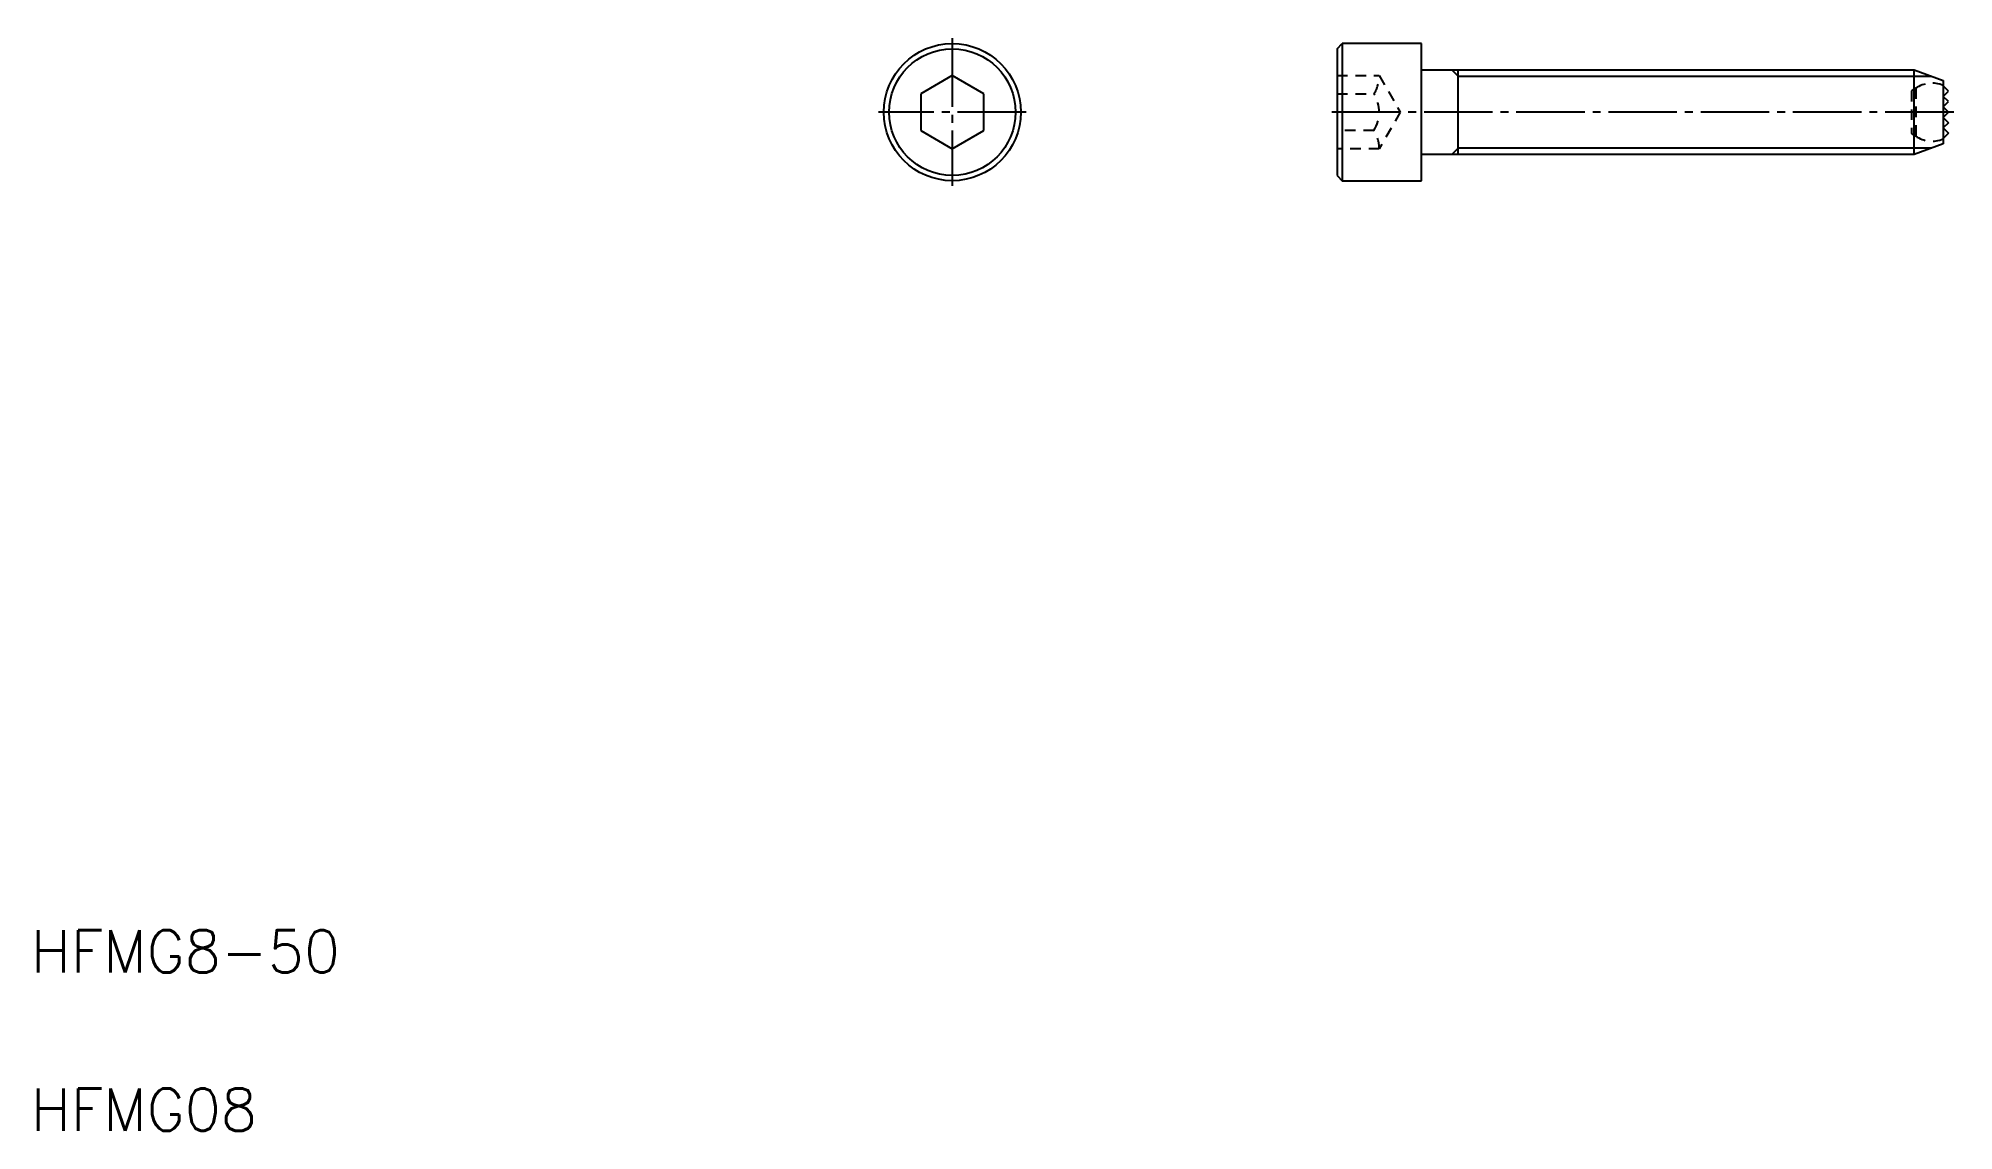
# Model space of a CAD drawing. Extents: x 11 to 192, y 10 to 114.
import ezdxf

# ---------------------------------------------------------------- set-up
doc = ezdxf.new("R2010")
doc.units = 0
doc.header["$LTSCALE"] = 0.5
doc.linetypes.add('CENTER', pattern=[17.5, 13, -1.5, 1.5, -1.5])
doc.linetypes.add('DASHED', pattern=[3.5, 2, -1.5])
doc.layers.get('0').update_dxf_attribs({"linetype": 'CONTINUOUS'})
doc.layers.add('CENTER', color=1, linetype='CENTER')
doc.styles.get("Standard").update_dxf_attribs({"font": 'txt.shx'})

msp = doc.modelspace()

# ---------------------------------------------------------------- linework, layer by layer
for p, q in [((133.896459, 112.568248), (134.396459, 113.068248)), ((134.396459, 113.068248), (134.396459, 100.068248)), ((141.896459, 113.068248), (134.396459, 113.068248)), ((141.896459, 100.068248), (141.896459, 113.068248)), ((133.896459, 112.568248), (133.896459, 100.568248)), ((97.396459, 110.03235), (94.396459, 108.300299)), ((100.396459, 108.300299), (97.396459, 110.03235)), ((141.896459, 110.568248), (188.648981, 110.568248)), ((145.396459, 102.568248), (145.396459, 110.568248)), ((188.648981, 102.568248), (188.648981, 110.568248)), ((188.648981, 110.568248), (191.396459, 109.568248)), ((191.396459, 109.568248), (191.396459, 103.568248)), ((191.396459, 109.068248), (191.425109, 109.096898)), ((191.896459, 108.568248), (191.396459, 109.068248)), ((94.396459, 108.300299), (94.396459, 104.836198)), ((100.396459, 104.836198), (100.396459, 108.300299)), ((191.396459, 108.068248), (191.896459, 108.568248)), ((191.896459, 107.568248), (191.396459, 108.068248)), ((191.396459, 107.068248), (191.896459, 107.568248)), ((191.896459, 106.568248), (191.396459, 107.068248)), ((191.896459, 106.568248), (191.396459, 106.068248)), ((191.396459, 106.068248), (191.896459, 105.568248)), ((191.896459, 105.568248), (191.396459, 105.068248)), ((94.396459, 104.836198), (97.396459, 103.104147)), ((97.396459, 103.104147), (100.396459, 104.836198)), ((135.646459, 104.836197), (135.646559, 104.836197)), ((136.521459, 104.836197), (136.521459, 104.836297)), ((191.396459, 105.068248), (191.896459, 104.568248)), ((191.896459, 104.568248), (191.396459, 104.068248)), ((191.396459, 104.068248), (191.425109, 104.039597)), ((188.648981, 102.568248), (141.896459, 102.568248)), ((191.396459, 103.568248), (188.648981, 102.568248)), ((133.896459, 100.568248), (134.396459, 100.068248)), ((134.396459, 100.068248), (141.896459, 100.068248))]:
    msp.add_line(p, q)
at = {"color": 3, "linetype": 'DASHED'}
for p, q in [((133.896459, 110.032349), (137.896459, 110.032349)), ((137.896459, 110.032349), (139.896459, 106.568248)), ((133.896459, 108.300298), (137.396459, 108.300298)), ((188.396459, 108.577748), (188.396459, 104.558748)), ((188.79417, 108.839811), (188.79417, 104.296684)), ((139.896459, 106.568248), (137.896459, 103.104146)), ((137.396459, 104.836197), (133.896459, 104.836197)), ((137.896459, 103.104146), (133.896459, 103.104146))]:
    msp.add_line(p, q, dxfattribs=at)
at = {"color": 3}
for p, q in [((144.796459, 110.568248), (145.396459, 109.968248)), ((145.396459, 109.968248), (190.297468, 109.968248)), ((145.396459, 103.168248), (144.796459, 102.568248)), ((190.297468, 103.168248), (145.396459, 103.168248))]:
    msp.add_line(p, q, dxfattribs=at)
for radius in [6.5, 6]:
    msp.add_circle((97.396459, 106.568248), radius)
at = {"color": 3, "linetype": 'DASHED'}
for centre, radius, start, end in [((134.646459, 110.032349), 3.25, 327.795772, 0), ((190.34417, 106.568248), 2.75, 67.502048, 124.307651), ((134.646459, 106.568248), 3.25, 327.795772, 32.204228), ((189.354394, 107.556788), 1.4, 113.588197, 133.175851), ((134.646459, 103.104146), 3.25, 0, 32.204228), ((189.354394, 105.579707), 1.4, 226.824149, 246.411803), ((190.34417, 106.568248), 2.75, 235.692349, 292.497952)]:
    msp.add_arc(centre, radius, start, end, dxfattribs=at)
for start, end in [(66.854426, 67.502048), (292.497952, 293.145574)]:
    msp.add_arc((190.34417, 106.568248), 2.75, start, end)
at = {"layer": 'CENTER'}
for p, q in [((97.396459, 113.568248), (97.396459, 99.568248)), ((104.396459, 106.568248), (90.396459, 106.568248)), ((192.396459, 106.568248), (133.396459, 106.568248))]:
    msp.add_line(p, q, dxfattribs=at)

# ---------------------------------------------------------------- texts
for s, p in [('HFMG8-50', (10, 25)), ('HFMG08', (10, 10))]:
    msp.add_text(s, height=4).set_placement(p)

doc.saveas('drawing.dxf')
